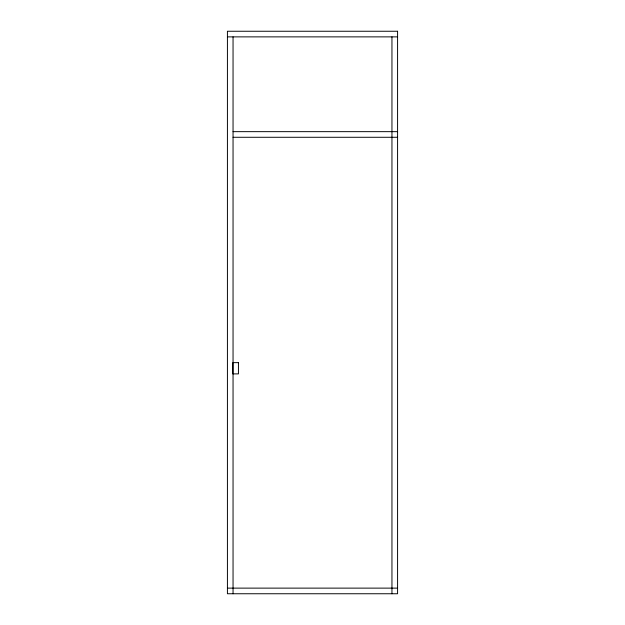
<?xml version="1.0" encoding="UTF-8"?>
<svg xmlns="http://www.w3.org/2000/svg" width="625" height="625" viewBox="0 0 625 625"><rect width="100%" height="100%" fill="white"/><g stroke="black" fill="none" stroke-linecap="round" stroke-linejoin="round"><path stroke-width="0.94" d="M227.422 36.875L397.578 36.875M233.047 131.656L397.578 131.656M233.047 137.281L397.578 137.281M227.422 588.125L397.578 588.125M391.953 36.875L391.953 593.75M233.047 36.875L233.047 593.75M397.578 31.25L227.422 31.25L227.422 593.75L397.578 593.75L397.578 31.25M238.438 362.641L232.812 362.641L232.812 373.891L238.438 373.891L238.438 362.641"/></g></svg>
